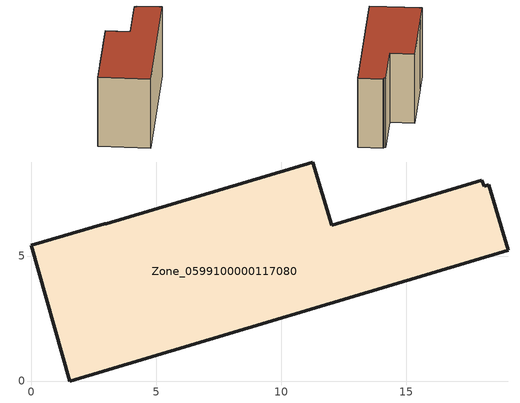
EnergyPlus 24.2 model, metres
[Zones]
Zone_0599100000117080
 floor ground (C_G): 2.94,6.29 3,6.3 11.28,8.76 12.03,6.24 18.04,8.03 18.12,7.8 18.32,7.86 19.1,5.23 1.55,0 0,5.42 z0
 wall outside (C_F): 0,5.42 1.55,0 19.1,5.23 18.32,7.86 18.12,7.8 18.04,8.03 12.03,6.24 11.28,8.76 3,6.3 2.94,6.29 0,5.42 z0:8.05
 roof outside (C_R): 3,6.3 2.94,6.29 0,5.42 1.55,0 19.1,5.23 18.32,7.86 18.12,7.8 18.04,8.03 12.03,6.24 11.28,8.76 z8.05
[BUILDING]
Pand.0599100000117080: North Axis=0; Terrain=City; Loads Convergence Tolerance Value=0.04; Temperature Convergence Tolerance Value=0.4; Solar Distribution=FullExterior; Maximum Number of Warmup Days=25; Minimum Number of Warmup Days=1
[Site:Location]
Rotterdam.The.Hague.AP_ZH_NLD Design_Conditions: Latitude=51.96; Longitude=4.45; Time Zone=1; Elevation=-4.5
[SITE:GROUNDTEMPERATURE:BUILDINGSURFACE]
18, 18, 18, 18, 18, 18, 18, 18, 18, 18, 18, 18
[MATERIAL] Thermal Absorptance=0.9; Solar Absorptance=0.7; Visible Absorptance=0.7
Name | Roughness | Thickness | Conductivity | Density | Specific Heat
G.TC.1975-1991 | MediumSmooth | 0.15 | 0.288461 | 540 | 1210
F.TC.1975-1991 | Rough | 0.3 | 0.230769 | 1920 | 840
R.TC.1975-1991 | MediumRough | 0.2 | 0.153846 | 1500 | 1000
[CONSTRUCTION]
C_G: G.TC.1975-1991
C_F: F.TC.1975-1991
C_R: R.TC.1975-1991
[ZONE]
Zone_0599100000117080: Type=1; Multiplier=1; Ceiling Height=Autocalculate; Volume=Autocalculate; Floor Area=autocalculate; Part of Total Floor Area=Yes
[ZONEINFILTRATION:DESIGNFLOWRATE]
Infil_Zone_0599100000117080: Zone or ZoneList or Space or SpaceList=Zone_0599100000117080; Schedule=AlwaysOn; Design Flow Rate Calculation Method=Flow/Area; Flow Rate per Floor Area=0.003; Constant Term Coefficient=1; Temperature Term Coefficient=0; Velocity Term Coefficient=0; Velocity Squared Term Coefficient=0
[HVACTEMPLATE:ZONE:IDEALLOADSAIRSYSTEM]
Zone_0599100000117080: Maximum Heating Supply Air Temperature=50; Minimum Cooling Supply Air Temperature=13; Maximum Heating Supply Air Humidity Ratio=0.0156; Minimum Cooling Supply Air Humidity Ratio=0.0077; Heating Limit=NoLimit; Cooling Limit=NoLimit; Dehumidification Control Type=ConstantSensibleHeatRatio; Cooling Sensible Heat Ratio=0.7; Dehumidification Setpoint=60; Humidification Control Type=None; Humidification Setpoint=30; Outdoor Air Method=None; Outdoor Air Flow Rate per Person=0.00944; Outdoor Air Flow Rate per Zone Floor Area=0; Outdoor Air Flow Rate per Zone=0; Demand Controlled Ventilation Type=None; Outdoor Air Economizer Type=NoEconomizer; Heat Recovery Type=None; Sensible Heat Recovery Effectiveness=0.7; Latent Heat Recovery Effectiveness=0.65
[ZONECONTROL:THERMOSTAT]
ThermostatControl_Zone_0599100000117080: Zone or ZoneList=Zone_0599100000117080; Control Type Schedule=DualSetpointControlType; Control 1=Thermostat_Zone_0599100000117080; Temperature Difference Between Cutout And Setpoint=0
[THERMOSTATSETPOINT:DUALSETPOINT]
Thermostat_Zone_0599100000117080: Heating Setpoint Temperature Schedule=HeatingSetpoint_Zone_0599100000117080; Cooling Setpoint Temperature Schedule=CoolingSetpoint_Zone_0599100000117080
[SCHEDULE:COMPACT]
HeatingSetpoint_Zone_0599100000117080: Through: 12/31, For: AllDays, Until: 24:00, 21
CoolingSetpoint_Zone_0599100000117080: Through: 12/31, For: AllDays, Until: 24:00, 24
DualSetpointControlType: Through: 12/31, For: AllDays, Until: 24:00, 4
AlwaysOn: Through: 12/31, For: AllDays, Until: 24:00, 1
